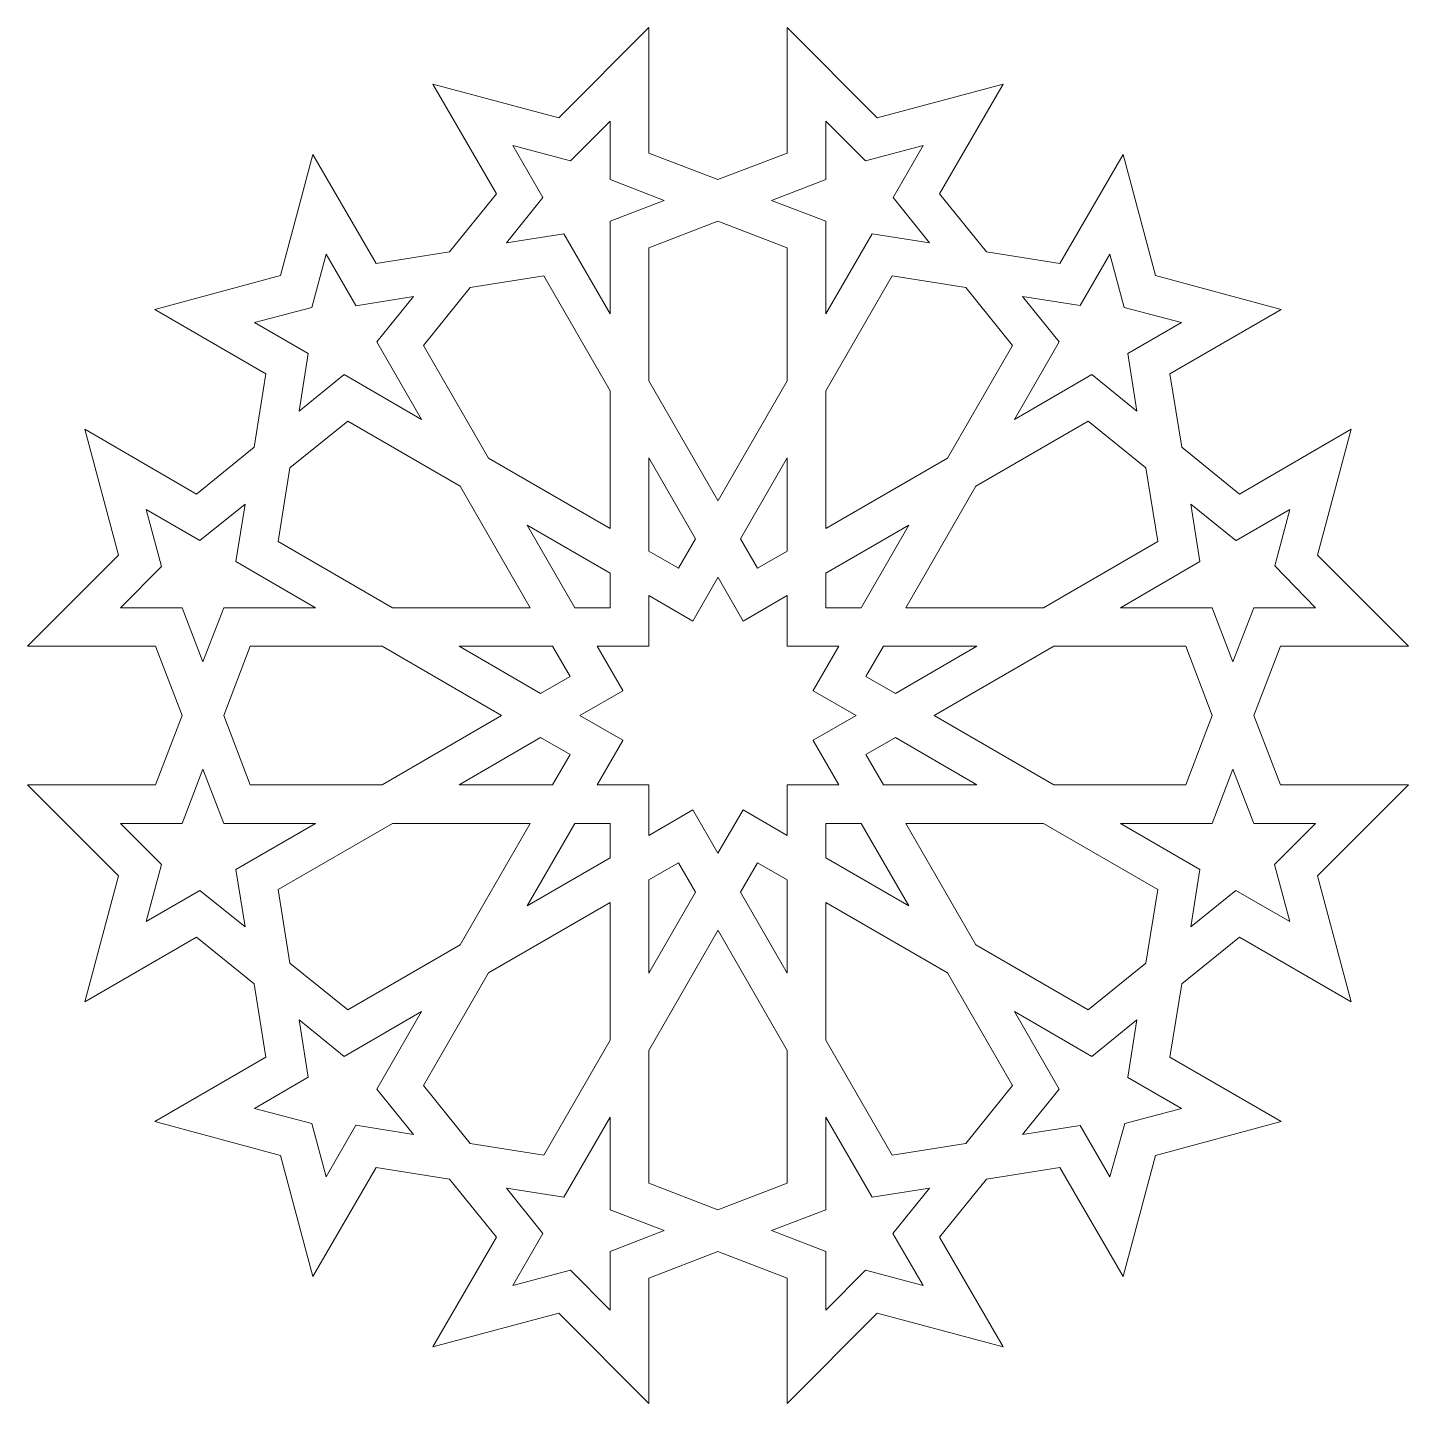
# Model space of a CAD drawing. Header units: inches. Extents: x 0 to 8.25, y -10.37 to -2.16.
import ezdxf

# ---------------------------------------------------------------- set-up
doc = ezdxf.new("R2010")
doc.units = ezdxf.units.IN
doc.header["$MEASUREMENT"] = 0
doc.layers.add('Layer 1', color=7, linetype='Continuous')

msp = doc.modelspace()

# ---------------------------------------------------------------- linework, layer by layer
at = {"layer": 'Layer 1', "lineweight": 0}
for points in [[(1.5104, -8.8911), (1.704, -9.614), (2.0813, -8.9639), (2.5202, -9.0334), (2.7995, -9.3787), (2.4192, -10.0348), (3.1727, -9.8329), (3.7091, -10.3717), (3.7091, -9.6233), (4.123, -9.4643), (4.5372, -9.6233), (4.5372, -10.3717), (5.0735, -9.8329), (5.8272, -10.0348), (5.4464, -9.3787), (5.7262, -9.0334), (6.1651, -8.9639), (6.5422, -9.614), (6.7359, -8.8911), (7.4857, -8.6891), (6.8226, -8.3056), (6.8927, -7.8668), (7.2385, -7.5877), (7.9046, -7.9743), (7.7041, -7.2227), (8.2463, -6.6787), (7.4816, -6.6787), (7.3228, -6.2651), (7.4816, -5.8517), (8.2463, -5.8517), (7.7041, -5.308), (7.9046, -4.5563), (7.2385, -4.9431), (6.8927, -4.6638), (6.8226, -4.225), (7.4857, -3.8414), (6.7359, -3.6394), (6.5422, -2.9167), (6.1651, -3.5666), (5.7262, -3.4971), (5.4464, -3.1518), (5.8272, -2.4959), (5.0735, -2.6976), (4.5372, -2.1588), (4.5372, -2.9074), (4.123, -3.0664), (3.7091, -2.9074), (3.7091, -2.1588), (3.1727, -2.6976), (2.4192, -2.4959), (2.7995, -3.1518), (2.5202, -3.4971), (2.0813, -3.5666), (1.704, -2.9167), (1.6198, -3.2308), (1.5104, -3.6394), (0.7606, -3.8414), (1.4236, -4.225), (1.3536, -4.6638), (1.0078, -4.9431), (0.3415, -4.5563), (0.5423, -5.308), (0, -5.8517), (0.7647, -5.8517), (0.9236, -6.2651), (0.7647, -6.6787), (0, -6.6787), (0.5423, -7.2227), (0.3415, -7.9743), (1.0078, -7.5877), (1.3536, -7.8668), (1.4236, -8.3056), (0.7606, -8.6891), (1.5104, -8.8911)], [(2.8976, -2.8626), (3.2416, -2.9547), (3.4789, -2.7163), (3.4792, -3.0652), (3.8025, -3.1901), (3.4789, -3.3145), (3.4789, -3.8674), (3.2024, -3.3891), (2.8601, -3.4435), (3.078, -3.1731), (2.8976, -2.8626)], [(4.7671, -3.0658), (4.7674, -2.7163), (5.0047, -2.9543), (5.3485, -2.8626), (5.1686, -3.1735), (5.3862, -3.4435), (5.0438, -3.3891), (4.7674, -3.8674), (4.7674, -3.3145), (4.4435, -3.1901), (4.7671, -3.0658)], [(4.5372, -3.4729), (4.537, -4.2664), (4.1239, -4.9812), (4.1231, -4.9799), (4.1231, -4.9798), (4.123, -4.9799), (4.123, -4.9799), (4.1223, -4.9812), (3.7094, -4.2664), (3.7091, -3.4729), (4.123, -3.3136), (4.5372, -3.4729)], [(1.3555, -3.9196), (1.6979, -3.8297), (1.7825, -3.5111), (1.9611, -3.8184), (1.9611, -3.8189), (2.3037, -3.7648), (2.0855, -4.0341), (2.3529, -4.4974), (1.8912, -4.23), (1.6212, -4.4477), (1.6755, -4.1052), (1.3555, -3.9196)], [(5.9426, -3.7648), (6.2853, -3.8184), (6.4637, -3.5111), (6.5485, -3.8297), (6.8907, -3.9196), (6.5705, -4.105), (6.6249, -4.4477), (6.3549, -4.2301), (5.8935, -4.4974), (6.1609, -4.0342), (5.9426, -3.7648)], [(2.6436, -3.7109), (3.0824, -3.6412), (3.4789, -4.3276), (3.4789, -5.1495), (2.7529, -4.729), (2.3639, -4.0563), (2.6436, -3.7109)], [(5.6026, -3.7109), (5.8821, -4.0563), (5.4932, -4.729), (4.7674, -5.1495), (4.7674, -4.3276), (5.1639, -3.6412), (5.6026, -3.7109)], [(3.0023, -5.6217), (2.1795, -5.6217), (1.4971, -5.2263), (1.567, -4.7876), (1.913, -4.5083), (2.5838, -4.8971), (3.0023, -5.6217)], [(6.0665, -5.6217), (5.244, -5.6217), (5.6624, -4.8971), (6.3334, -4.5083), (6.6791, -4.7876), (6.7491, -5.2263), (6.0665, -5.6217)], [(3.7096, -4.727), (3.989, -5.211), (3.8876, -5.3863), (3.7097, -5.2834), (3.7096, -4.727)], [(4.257, -5.211), (4.5366, -4.727), (4.5364, -5.2834), (4.3584, -5.3863), (4.257, -5.211)], [(0.9231, -5.6218), (0.5545, -5.6217), (0.8, -5.3754), (0.7077, -5.0351), (1.0295, -5.2213), (1.2991, -5.0038), (1.2445, -5.3459), (1.2445, -5.3463), (1.7199, -5.6217), (1.1715, -5.6217), (1.0473, -5.9454), (0.9231, -5.6218)], [(7.0018, -5.3459), (6.947, -5.0038), (7.2167, -5.2213), (7.2173, -5.2212), (7.5385, -5.0351), (7.4484, -5.3726), (7.6917, -5.6217), (7.3231, -5.6218), (7.1987, -5.9454), (7.0747, -5.6217), (6.5265, -5.6217), (7.0018, -5.3459)], [(3.4789, -5.6217), (3.2688, -5.6217), (2.9841, -5.1291), (3.4789, -5.4156), (3.4789, -5.6217)], [(4.9773, -5.6217), (4.7674, -5.6217), (4.7674, -5.4156), (5.2621, -5.1291), (4.9773, -5.6217)], [(3.7102, -5.8517), (3.71, -5.5494), (3.9724, -5.7016), (4.1227, -5.4418), (4.123, -5.4427), (4.123, -5.4427), (4.1231, -5.4429), (4.1231, -5.4427), (4.1237, -5.4418), (4.2739, -5.7016), (4.5364, -5.5494), (4.5362, -5.8517), (4.8443, -5.8517), (4.6916, -6.1163), (4.6921, -6.1165), (4.6916, -6.1174), (4.9481, -6.2651), (4.6916, -6.4134), (4.6921, -6.4142), (4.6916, -6.4145), (4.8443, -6.6787), (4.5362, -6.6787), (4.5364, -6.9811), (4.2739, -6.8292), (4.123, -7.0877), (3.9724, -6.8292), (3.71, -6.9811), (3.7102, -6.6787), (3.4021, -6.6787), (3.5547, -6.4145), (3.5542, -6.4142), (3.5545, -6.4134), (3.2981, -6.2651), (3.5545, -6.1174), (3.5542, -6.1165), (3.5547, -6.1163), (3.4021, -5.8517), (3.7102, -5.8517)], [(2.8311, -6.2651), (2.1173, -6.6787), (1.3298, -6.6787), (1.1713, -6.2651), (1.3298, -5.8517), (2.1173, -5.8517), (2.8311, -6.2651)], [(2.5776, -5.8517), (3.1353, -5.8517), (3.2396, -6.0319), (3.064, -6.1335), (2.5776, -5.8517)], [(5.007, -6.0319), (5.1108, -5.8517), (5.6688, -5.8517), (5.1823, -6.1335), (5.007, -6.0319)], [(5.4151, -6.2651), (6.1289, -5.8517), (6.9163, -5.8517), (7.075, -6.2651), (6.9163, -6.6787), (6.1289, -6.6787), (5.4151, -6.2651)], [(3.2396, -6.4985), (3.1353, -6.6787), (2.5776, -6.6787), (3.064, -6.3971), (3.2396, -6.4985)], [(5.1823, -6.3971), (5.6688, -6.6787), (5.1108, -6.6787), (5.007, -6.4985), (5.1823, -6.3971)], [(1.2445, -7.1844), (1.2445, -7.1846), (1.2991, -7.5269), (1.0295, -7.3093), (0.7077, -7.4955), (0.8, -7.1552), (0.5545, -6.9092), (0.9225, -6.9092), (1.0473, -6.5851), (1.1715, -6.9092), (1.7199, -6.9092), (1.2445, -7.1844)], [(7.3239, -6.9092), (7.6917, -6.9092), (7.4462, -7.1552), (7.5385, -7.4955), (7.2167, -7.3093), (6.947, -7.5269), (7.0018, -7.1846), (7.0018, -7.1844), (6.5265, -6.9092), (7.0747, -6.9092), (7.1987, -6.5851), (7.3239, -6.9092)], [(2.1795, -6.9092), (3.0023, -6.9092), (2.5838, -7.6336), (1.913, -8.0222), (1.567, -7.7431), (1.4971, -7.3045), (2.1795, -6.9092)], [(3.2688, -6.9092), (3.4789, -6.9092), (3.4789, -7.1151), (2.9841, -7.4016), (3.2688, -6.9092)], [(5.2621, -7.4016), (4.7674, -7.1151), (4.7674, -6.9092), (4.9773, -6.9092), (5.2621, -7.4016)], [(5.244, -6.9092), (6.0665, -6.9092), (6.7491, -7.3045), (6.6791, -7.7431), (6.3334, -8.0222), (5.6624, -7.6336), (5.244, -6.9092)], [(3.989, -7.3196), (3.7096, -7.8037), (3.7097, -7.2472), (3.8876, -7.1444), (3.989, -7.3196)], [(4.5366, -7.8037), (4.257, -7.3196), (4.3584, -7.1444), (4.5364, -7.2472), (4.5366, -7.8037)], [(2.6436, -8.8197), (2.3639, -8.4745), (2.7529, -7.8015), (3.4789, -7.381), (3.4789, -8.2031), (3.0824, -8.8892), (2.6436, -8.8197)], [(5.6026, -8.8197), (5.1639, -8.8892), (4.7674, -8.2031), (4.7674, -7.381), (5.4932, -7.8015), (5.8821, -8.4745), (5.6026, -8.8197)], [(3.7091, -9.0578), (3.7094, -8.2642), (4.1223, -7.5494), (4.123, -7.5506), (4.123, -7.5508), (4.1231, -7.5509), (4.1231, -7.5506), (4.1239, -7.5494), (4.537, -8.2642), (4.5372, -9.0578), (4.123, -9.2168), (3.7091, -9.0578)], [(1.676, -8.4253), (1.6212, -8.083), (1.8912, -8.3009), (2.3529, -8.0332), (2.0855, -8.4965), (2.3037, -8.7658), (1.9611, -8.7116), (1.7825, -9.0194), (1.6979, -8.7009), (1.3555, -8.6109), (1.676, -8.4253)], [(6.8907, -8.6109), (6.5537, -8.7018), (6.4637, -9.0194), (6.2853, -8.712), (5.9426, -8.7658), (6.1609, -8.4965), (5.8935, -8.0332), (6.3549, -8.3006), (6.6249, -8.083), (6.5701, -8.4253), (6.5709, -8.4254), (6.8907, -8.6109)], [(3.4791, -9.465), (3.4789, -9.8144), (3.2416, -9.5759), (2.8976, -9.6682), (3.0774, -9.3573), (2.8601, -9.0872), (3.2024, -9.1416), (3.4789, -8.6635), (3.4791, -9.2162), (3.8025, -9.3405), (3.4791, -9.465)], [(5.3485, -9.6682), (5.0048, -9.5759), (4.7674, -9.8144), (4.7671, -9.465), (4.4435, -9.3405), (4.7674, -9.2162), (4.7674, -8.6635), (5.0436, -9.1416), (5.0438, -9.1416), (5.3862, -9.0872), (5.1683, -9.3575), (5.3485, -9.6682)]]:
    msp.add_lwpolyline(points, dxfattribs=at)

doc.saveas('drawing.dxf')
